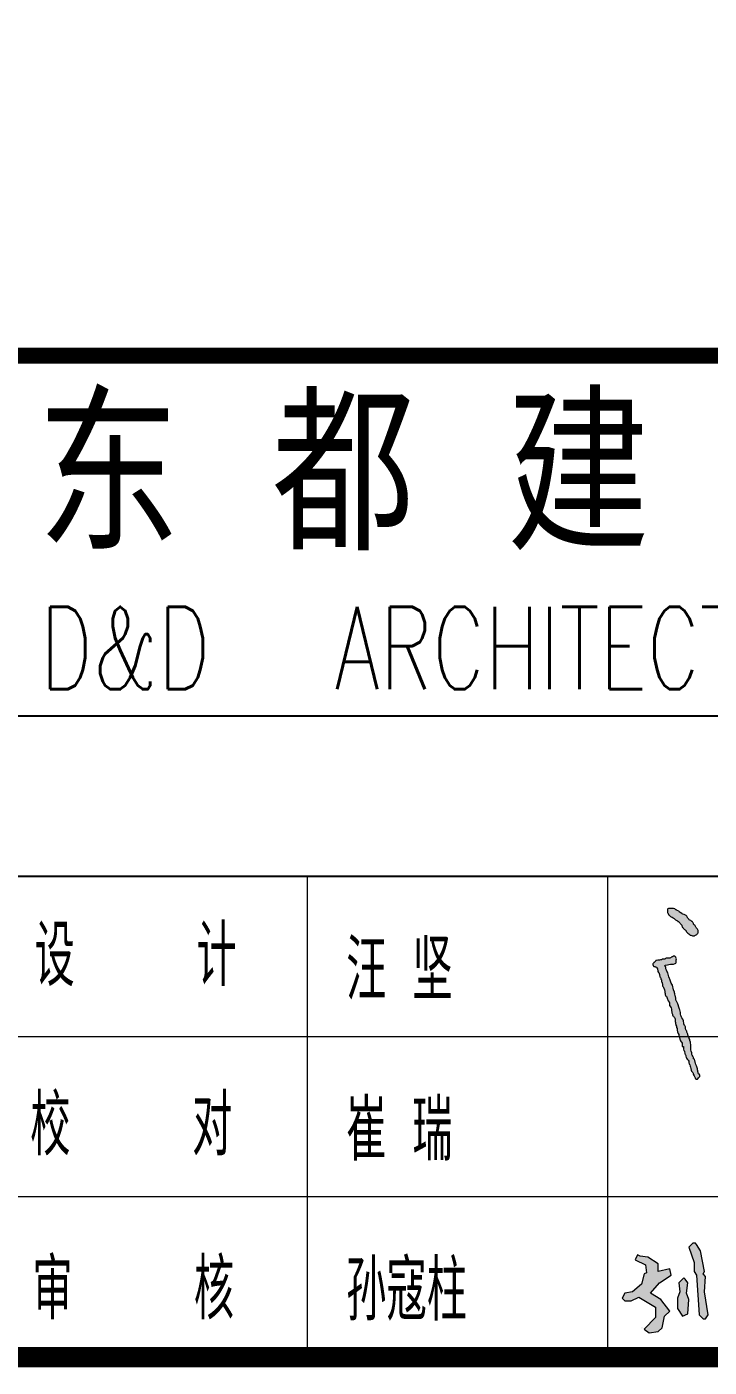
# Model space of a CAD drawing. Header units: millimetres. Extents: x 1442233 to 1526333, y -21810 to 275190.
# Drawn here: x 1509933 to 1513338, y 38540 to 45233 of the extents above; entities that cross this region are included whole.
import ezdxf

# ---------------------------------------------------------------- set-up
doc = ezdxf.new("R2010")
doc.units = ezdxf.units.MM
doc.header["$LTSCALE"] = 1500
doc.layers.add('1', color=7, linetype='Continuous')
doc.layers.add('PUB_TITLE', color=4, linetype='Continuous')
doc.layers.add('PUB_TEXT', color=7, linetype='Continuous', lineweight=15)
doc.styles.add('_TCH_DIM', font='SIMPLEX', dxfattribs={"bigfont": 'GBCBIG'})
doc.styles.get("Standard").update_dxf_attribs({"font": 'TSSDENG', "width": 0.75, "bigfont": 'TSSDCHN'})

# ---------------------------------------------------------------- blocks, each defined once
blk = doc.blocks.new('1234')
at = {"layer": 'PUB_TEXT'}
for points in [[(1896268.6, 782548.9), (1896266.3, 782550.4), (1896263.3, 782552.6), (1896260.4, 782556.4), (1896259.6, 782558.6), (1896258.1, 782561.6), (1896257.4, 782563.8), (1896255.1, 782567.6), (1896253.6, 782568.3), (1896251.4, 782569.8), (1896246.2, 782573.5), (1896241.7, 782575.8), (1896238.7, 782578), (1896236.4, 782581), (1896235.7, 782581.7), (1896232.7, 782585.5), (1896231.2, 782588.5), (1896229, 782590.7), (1896228.2, 782592.9), (1896227.5, 782595.2), (1896223, 782598.9), (1896220, 782600.4), (1896217, 782601.9), (1896214, 782603.4), (1896207.3, 782605.6), (1896204.3, 782607.1), (1896202.1, 782608.6), (1896197.6, 782611.6), (1896196.1, 782612.3), (1896193.9, 782614.6), (1896188.6, 782617.6), (1896186.4, 782619.8), (1896178.9, 782623.5), (1896176.7, 782625), (1896174.4, 782626.5), (1896172.2, 782628), (1896167.7, 782631.8), (1896161, 782634), (1896158, 782634.7), (1896155.8, 782634.7), (1896150.5, 782634.7), (1896147.5, 782634.7), (1896143.8, 782634.7), (1896141.6, 782634.7), (1896138.6, 782634.7), (1896135.6, 782633.3), (1896132.6, 782631.8), (1896131.1, 782630.3), (1896131.1, 782628.8), (1896131.1, 782627.3), (1896131.1, 782623.5), (1896131.1, 782619.1), (1896131.1, 782614.6), (1896131.9, 782610.1), (1896133.3, 782608.6), (1896134.1, 782607.1), (1896134.8, 782605.6), (1896136.3, 782602.6), (1896138.6, 782600.4), (1896140.8, 782598.2), (1896144.6, 782595.2), (1896145.3, 782593.7), (1896149, 782592.9), (1896154.3, 782589.9), (1896158.7, 782587), (1896161, 782585.5), (1896164, 782583.2), (1896167, 782581), (1896170.7, 782577.3), (1896176.7, 782573.5), (1896179.7, 782572), (1896182.7, 782569.8), (1896185.6, 782569.8), (1896190.1, 782564.6), (1896191.6, 782561.6), (1896193.1, 782559.3), (1896195.4, 782557.8), (1896196.8, 782556.4), (1896198.3, 782554.9), (1896200.6, 782551.9), (1896201.3, 782550.4), (1896202.8, 782548.1), (1896203.6, 782544.4), (1896204.3, 782541.4), (1896206.6, 782538.4), (1896208.1, 782535.4), (1896211.8, 782532.5), (1896215.5, 782529.5), (1896218.5, 782527.2), (1896223, 782522), (1896224.5, 782519), (1896227.5, 782516), (1896229, 782513.8), (1896232.7, 782510.8), (1896236.4, 782507.8), (1896238.7, 782506.3), (1896240.2, 782504.1), (1896243.9, 782500.4), (1896246.2, 782500.4), (1896251.4, 782499.6), (1896255.1, 782498.1), (1896258.1, 782498.1), (1896261.8, 782498.1), (1896264.8, 782498.1), (1896267.1, 782499.6), (1896270.1, 782501.1), (1896276.8, 782504.1), (1896279, 782506.3), (1896279.8, 782508.6), (1896282, 782510.8), (1896282.8, 782513), (1896283.5, 782515.3), (1896283.5, 782517.5), (1896283.5, 782519.8), (1896283.5, 782523.5), (1896281.3, 782528), (1896279.8, 782530.2), (1896277.5, 782534), (1896276, 782535.4), (1896273.8, 782539.2), (1896271.6, 782541.4), (1896270.1, 782544.4), (1896269.3, 782546.6)], [(1896182.2, 782157.8), (1896180.1, 782162), (1896179.1, 782165.2), (1896175.9, 782170.5), (1896173.8, 782173.6), (1896172.7, 782178.9), (1896171.7, 782187.3), (1896170.6, 782190.5), (1896170.6, 782193.7), (1896168.5, 782197.9), (1896167.5, 782207.4), (1896165.4, 782212.7), (1896165.4, 782215.8), (1896161.1, 782227.4), (1896155.8, 782251.1), (1896149.4, 782260.6), (1896147.3, 782265.9), (1896143.1, 782276.4), (1896142.1, 782280.7), (1896139.9, 782284.9), (1896137.8, 782292.3), (1896135.7, 782298.6), (1896131.5, 782312.3), (1896130.4, 782316.5), (1896127.3, 782320.7), (1896125.2, 782326), (1896122, 782333.4), (1896122, 782339.7), (1896119.9, 782343.9), (1896117.8, 782349.2), (1896119.9, 782351.3), (1896130.2, 782352.6), (1896137.5, 782354.3), (1896146.3, 782355.5), (1896153.7, 782355.5), (1896161.1, 782355.5), (1896169.3, 782359.3), (1896172.7, 782360.8), (1896173.7, 782364), (1896173.7, 782368.2), (1896173.7, 782373.5), (1896173.7, 782377.7), (1896174.8, 782383), (1896172.9, 782388.8), (1896171.7, 782389.9), (1896170.2, 782391.8), (1896169.8, 782392.9), (1896169.1, 782394.3), (1896166.8, 782396), (1896164.1, 782396.6), (1896160.8, 782396), (1896158.2, 782396), (1896156.9, 782394.6), (1896154.2, 782393.3), (1896152.3, 782392), (1896150.9, 782390), (1896149.6, 782388.7), (1896145, 782387.4), (1896143, 782386.7), (1896136.4, 782386.1), (1896133.8, 782385.4), (1896131.1, 782385.4), (1896129.1, 782385.4), (1896123.2, 782385.4), (1896120.6, 782384.1), (1896118.6, 782382.1), (1896116.6, 782380.1), (1896114.6, 782380.1), (1896108.7, 782380.1), (1896105.4, 782380.1), (1896100.1, 782378.1), (1896095.5, 782376.8), (1896090.8, 782375.5), (1896086.2, 782375.5), (1896082.3, 782375.5), (1896075.6, 782374.2), (1896073, 782373.5), (1896071, 782370.2), (1896069, 782368.2), (1896067.1, 782366.9), (1896064.4, 782364.9), (1896062.4, 782363.6), (1896060.5, 782361.6), (1896059.8, 782359.7), (1896057.2, 782357), (1896057.2, 782355.7), (1896057.8, 782353.1), (1896058.5, 782351.1), (1896059.1, 782349.1), (1896061.1, 782346.5), (1896063.1, 782344.5), (1896066.4, 782344.5), (1896069.7, 782344.5), (1896072.3, 782341.8), (1896074.3, 782341.2), (1896076.3, 782340.5), (1896077.6, 782337.2), (1896080.3, 782332.6), (1896080.9, 782328.6), (1896081.6, 782325.3), (1896082.3, 782321.4), (1896082.3, 782318.7), (1896084.9, 782314.8), (1896087.5, 782312.8), (1896088.9, 782311.5), (1896089.5, 782308.2), (1896090.9, 782305.9), (1896090.9, 782302.6), (1896091.5, 782301.3), (1896092.2, 782298), (1896092.2, 782296), (1896092.9, 782293.4), (1896094.8, 782290.8), (1896096.2, 782288.8), (1896096.8, 782285.5), (1896097.5, 782284.2), (1896097.5, 782281.5), (1896099.5, 782280.2), (1896100.1, 782277.6), (1896100.1, 782274.9), (1896100.1, 782271.6), (1896101.4, 782267.7), (1896103.4, 782265), (1896104.7, 782263.7), (1896104.7, 782261.1), (1896105.4, 782258.4), (1896106.1, 782255.8), (1896106.1, 782253.1), (1896106.1, 782251.8), (1896106.1, 782249.8), (1896106.1, 782247.9), (1896108, 782244.6), (1896111.2, 782240.6), (1896112, 782236.6), (1896112, 782235.3), (1896112.7, 782233.3), (1896113.3, 782232), (1896115.3, 782229.4), (1896115.3, 782228.1), (1896116, 782226.1), (1896116.6, 782223.4), (1896117.3, 782220.8), (1896117.3, 782218.2), (1896118, 782215.5), (1896118, 782214.2), (1896118, 782212.9), (1896118.6, 782211.6), (1896118.6, 782209.6), (1896118.6, 782208.3), (1896118.6, 782206.3), (1896118.6, 782203.6), (1896120.6, 782199.7), (1896121.9, 782197.7), (1896123.1, 782195.7), (1896127.4, 782193.6), (1896127.4, 782191.4), (1896128.4, 782188.3), (1896128.4, 782186.2), (1896130.5, 782180.9), (1896132.6, 782177.7), (1896134.7, 782173.5), (1896136.9, 782170.4), (1896137.9, 782167.2), (1896140, 782164), (1896140, 782160.9), (1896140, 782157.7), (1896140, 782154.5), (1896141.1, 782150.3), (1896142.1, 782148.2), (1896145.3, 782142.9), (1896148.5, 782137.6), (1896150.6, 782131.3), (1896150.6, 782129.2), (1896150.6, 782126), (1896150.6, 782122.9), (1896151.6, 782119.7), (1896151.6, 782116.6), (1896152.7, 782112.3), (1896153.7, 782109.2), (1896154.8, 782106), (1896155.9, 782101.8), (1896158, 782098.6), (1896161.1, 782095.5), (1896162.2, 782093.3), (1896165.4, 782089.1), (1896166.4, 782086), (1896168.5, 782081.7), (1896168.5, 782078.6), (1896168.5, 782075.4), (1896168.5, 782068), (1896170.7, 782065.7), (1896170.7, 782064.6), (1896170.7, 782061.5), (1896170.7, 782059.4), (1896171.7, 782054.1), (1896171.7, 782050.9), (1896174.9, 782046.7), (1896176, 782044.6), (1896176, 782040.4), (1896178.1, 782035.1), (1896179.1, 782027.7), (1896179.1, 782025.6), (1896180.2, 782018.2), (1896182.3, 782013), (1896184.4, 782009.8), (1896186.5, 782004.5), (1896186.5, 782000.3), (1896187.6, 781997.1), (1896188.6, 781994), (1896190.7, 781988.7), (1896191.8, 781985.5), (1896192.9, 781981.3), (1896193.9, 781978.1), (1896196, 781973.9), (1896199.2, 781968.7), (1896200.2, 781966.5), (1896203.4, 781961.3), (1896203.4, 781958.1), (1896204.5, 781952.8), (1896204.5, 781949.7), (1896204.5, 781945.4), (1896209.7, 781945.4), (1896209.7, 781940.2), (1896209.7, 781934.9), (1896209.7, 781931.7), (1896211.9, 781925.4), (1896215, 781921.2), (1896216.1, 781918), (1896217.1, 781911.7), (1896217.1, 781908.5), (1896219.2, 781906.4), (1896221.4, 781900.1), (1896222.4, 781896.9), (1896224.5, 781890.6), (1896225.6, 781886.4), (1896228.7, 781881.1), (1896232, 781877.6), (1896234.1, 781876.6), (1896236.2, 781872.3), (1896236.2, 781869.2), (1896236.2, 781863.9), (1896238.3, 781859.7), (1896240.4, 781854.4), (1896242.5, 781853.4), (1896243.6, 781847), (1896244.6, 781841.8), (1896246.8, 781834.4), (1896248.9, 781825.9), (1896251, 781821.7), (1896256.3, 781814.3), (1896258.4, 781811.2), (1896259.4, 781805.9), (1896263.6, 781798.5), (1896267.9, 781789), (1896270, 781783.7), (1896274.2, 781781.6), (1896277.4, 781781.6), (1896279.5, 781781.6), (1896281.6, 781783.7), (1896285.8, 781789), (1896292.1, 781794.3), (1896292.2, 781797.8), (1896292.1, 781800.6), (1896290, 781804.8), (1896285.8, 781808), (1896281.6, 781819.6), (1896281.6, 781823.8), (1896279.5, 781829.1), (1896279.5, 781833.3), (1896278.4, 781838.6), (1896277.4, 781842.8), (1896275.3, 781848.1), (1896273.1, 781851.2), (1896272.1, 781855.5), (1896270, 781861.8), (1896268.9, 781865), (1896267.9, 781868.1), (1896266.8, 781871.3), (1896266.8, 781874.5), (1896264.7, 781881.8), (1896260.4, 781883.3), (1896260.4, 781889.6), (1896258.3, 781893.9), (1896256.2, 781897), (1896253, 781902.3), (1896252, 781905.5), (1896252, 781909.7), (1896252, 781912.8), (1896248.8, 781922.3), (1896247.7, 781928.7), (1896247.7, 781932.9), (1896247.7, 781938.2), (1896246.7, 781942.4), (1896247.7, 781945.5), (1896246.7, 781953.8), (1896245.3, 781962.6), (1896244.6, 781966.6), (1896241.6, 781974.8), (1896241.4, 781980.4), (1896239.3, 781985.6), (1896238.2, 781989.8), (1896236.1, 781994.1), (1896234, 781998.3), (1896231.9, 782003.6), (1896231.9, 782007), (1896226.6, 782016.5), (1896226.6, 782020.7), (1896224.5, 782024.9), (1896222.4, 782028.1), (1896220.3, 782036.5), (1896220.3, 782042.8), (1896218.1, 782047), (1896216, 782050.2), (1896212.9, 782058.6), (1896211.8, 782062.9), (1896209.7, 782069.2), (1896209.7, 782073.4), (1896208.6, 782077.6), (1896206.5, 782081.9), (1896202.3, 782088.2), (1896200.2, 782091.4), (1896198.1, 782095.6), (1896197.3, 782100.3), (1896194.9, 782106.1), (1896194.9, 782114.6), (1896192.8, 782127.2), (1896190.7, 782131.4), (1896188.6, 782135.7), (1896187.5, 782140.9), (1896183.3, 782152.5)], [(1896276.1, 780956.3), (1896269.7, 780962.7), (1896256.9, 780962.7), (1896237.7, 780943.5), (1896263.3, 780866.7), (1896263.3, 780821.9), (1896276.1, 780802.7), (1896288.9, 780604.3), (1896308.1, 780585.1), (1896320.9, 780585.1), (1896333.7, 780604.3), (1896314.5, 780719.5), (1896320.9, 780796.3), (1896308.1, 780809.1), (1896314.5, 780821.9), (1896295.3, 780924.3)], [(1896218.5, 780783.5), (1896212.1, 780789.9), (1896186.5, 780764.3), (1896192.9, 780719.5), (1896180.1, 780687.5), (1896180.1, 780636.3), (1896205.7, 780597.9), (1896231.3, 780610.7), (1896237.7, 780681.1), (1896224.9, 780713.1), (1896231.3, 780764.3)]]:
    blk.add_hatch(color=256, dxfattribs=at).paths.add_polyline_path(points)
h = blk.add_hatch(color=256, dxfattribs=at)
h.paths.add_polyline_path([(1896007.3, 780540.3), (1896000.9, 780546.7), (1896000.9, 780533.9)], flags=16)
h.paths.add_polyline_path([(1895994.5, 780898.7), (1895981.7, 780905.1), (1895968.9, 780879.5), (1896020.1, 780853.9), (1896026.5, 780815.5), (1896013.7, 780809.1), (1896000.9, 780757.9), (1895956.1, 780719.5), (1895917.7, 780713.1), (1895904.9, 780687.5), (1895917.7, 780674.7), (1895949.7, 780674.7), (1895988.1, 780693.9), (1896071.3, 780642.7), (1896071.3, 780591.5), (1896013.7, 780533.9), (1896039.3, 780514.7), (1896084.1, 780521.1), (1896103.3, 780540.3), (1896116.1, 780597.9), (1896141.7, 780623.5), (1896096.9, 780681.1), (1896045.7, 780713.1), (1896090.5, 780764.3), (1896148.1, 780802.7), (1896141.7, 780834.7), (1896084.1, 780821.9), (1896084.1, 780860.3), (1896032.9, 780892.3)])
for p, q in [((1908333.7, 783593.6), (1887333.7, 783593.6)), ((1908333.7, 782793.6), (1887333.7, 782793.6))]:
    blk.add_line(p, q)
at = {"const_width": 80}
blk.add_lwpolyline([(1887333.7, 780393.6), (1887333.7, 785393.6), (1908333.7, 785393.6)], dxfattribs=at)
at = {"layer": 'PUB_TEXT'}
for p, q in [((1894333.7, 780393.6), (1894333.7, 782793.6)), ((1895833.7, 780393.6), (1895833.7, 782793.6)), ((1897833.7, 781993.6), (1887333.7, 781993.6)), ((1897833.7, 781193.6), (1887333.7, 781193.6))]:
    blk.add_line(p, q, dxfattribs=at)
for points in [[(1896131.1, 782623.5), (1896131.1, 782619.1), (1896131.1, 782614.6), (1896131.9, 782610.1), (1896133.3, 782608.6), (1896134.1, 782607.1), (1896134.8, 782605.6), (1896136.3, 782602.6), (1896138.6, 782600.4), (1896140.8, 782598.2), (1896144.6, 782595.2), (1896145.3, 782593.7), (1896149, 782592.9), (1896154.3, 782589.9), (1896158.7, 782587), (1896161, 782585.5), (1896164, 782583.2), (1896167, 782581), (1896170.7, 782577.3), (1896176.7, 782573.5), (1896179.7, 782572), (1896182.7, 782569.8), (1896185.6, 782569.8), (1896190.1, 782564.6), (1896191.6, 782561.6), (1896193.1, 782559.3), (1896195.4, 782557.8), (1896196.8, 782556.4), (1896198.3, 782554.9), (1896200.6, 782551.9), (1896201.3, 782550.4), (1896202.8, 782548.1), (1896203.6, 782544.4), (1896204.3, 782541.4), (1896206.6, 782538.4), (1896208.1, 782535.4), (1896211.8, 782532.5), (1896215.5, 782529.5), (1896218.5, 782527.2), (1896223, 782522), (1896224.5, 782519), (1896227.5, 782516), (1896229, 782513.8), (1896232.7, 782510.8), (1896236.4, 782507.8), (1896238.7, 782506.3), (1896240.2, 782504.1), (1896243.9, 782500.4), (1896246.2, 782500.4), (1896251.4, 782499.6), (1896255.1, 782498.1), (1896258.1, 782498.1), (1896261.8, 782498.1), (1896264.8, 782498.1), (1896267.1, 782499.6), (1896270.1, 782501.1), (1896276.8, 782504.1), (1896279, 782506.3), (1896279.8, 782508.6), (1896282, 782510.8), (1896282.8, 782513), (1896283.5, 782515.3), (1896283.5, 782517.5), (1896283.5, 782519.8), (1896283.5, 782523.5), (1896281.3, 782528), (1896279.8, 782530.2), (1896277.5, 782534), (1896276, 782535.4), (1896273.8, 782539.2), (1896271.6, 782541.4), (1896270.1, 782544.4), (1896269.3, 782546.6), (1896268.6, 782548.9), (1896266.3, 782550.4), (1896263.3, 782552.6), (1896260.4, 782556.4), (1896259.6, 782558.6), (1896258.1, 782561.6), (1896257.4, 782563.8), (1896255.1, 782567.6), (1896253.6, 782568.3), (1896251.4, 782569.8), (1896246.2, 782573.5), (1896241.7, 782575.8), (1896238.7, 782578), (1896236.4, 782581), (1896235.7, 782581.7), (1896232.7, 782585.5), (1896231.2, 782588.5), (1896229, 782590.7), (1896228.2, 782592.9), (1896227.5, 782595.2), (1896223, 782598.9), (1896220, 782600.4), (1896217, 782601.9), (1896214, 782603.4), (1896207.3, 782605.6), (1896204.3, 782607.1), (1896202.1, 782608.6), (1896197.6, 782611.6), (1896196.1, 782612.3), (1896193.9, 782614.6), (1896188.6, 782617.6), (1896186.4, 782619.8), (1896178.9, 782623.5), (1896176.7, 782625), (1896174.4, 782626.5), (1896172.2, 782628), (1896167.7, 782631.8), (1896161, 782634), (1896158, 782634.7), (1896155.8, 782634.7), (1896150.5, 782634.7), (1896147.5, 782634.7), (1896143.8, 782634.7), (1896141.6, 782634.7), (1896138.6, 782634.7), (1896135.6, 782633.3), (1896132.6, 782631.8), (1896131.1, 782630.3), (1896131.1, 782628.8), (1896131.1, 782627.3)], [(1896166.8, 782396), (1896164.1, 782396.6), (1896160.8, 782396), (1896158.2, 782396), (1896156.9, 782394.6), (1896154.2, 782393.3), (1896152.3, 782392), (1896150.9, 782390), (1896149.6, 782388.7), (1896145, 782387.4), (1896143, 782386.7), (1896136.4, 782386.1), (1896133.8, 782385.4), (1896131.1, 782385.4), (1896129.1, 782385.4), (1896123.2, 782385.4), (1896120.6, 782384.1), (1896118.6, 782382.1), (1896116.6, 782380.1), (1896114.6, 782380.1), (1896108.7, 782380.1), (1896105.4, 782380.1), (1896100.1, 782378.1), (1896095.5, 782376.8), (1896090.8, 782375.5), (1896086.2, 782375.5), (1896082.3, 782375.5), (1896075.6, 782374.2), (1896073, 782373.5), (1896071, 782370.2), (1896069, 782368.2), (1896067.1, 782366.9), (1896064.4, 782364.9), (1896062.4, 782363.6), (1896060.5, 782361.6), (1896059.8, 782359.7), (1896057.2, 782357), (1896057.2, 782355.7), (1896057.8, 782353.1), (1896058.5, 782351.1), (1896059.1, 782349.1), (1896061.1, 782346.5), (1896063.1, 782344.5), (1896066.4, 782344.5), (1896069, 782344.5), (1896070.4, 782343.8), (1896072.3, 782341.8), (1896074.3, 782341.2), (1896076.3, 782340.5), (1896077.6, 782337.2), (1896080.3, 782332.6), (1896080.9, 782328.6), (1896081.6, 782325.3), (1896082.3, 782321.4), (1896082.3, 782318.7), (1896084.9, 782314.8), (1896087.5, 782312.8), (1896088.9, 782311.5), (1896089.5, 782308.2), (1896090.9, 782305.9), (1896090.9, 782302.6), (1896091.5, 782301.3), (1896092.2, 782298), (1896092.2, 782296), (1896092.9, 782293.4), (1896094.8, 782290.8), (1896096.2, 782288.8), (1896096.8, 782285.5), (1896097.5, 782284.2), (1896097.5, 782281.5), (1896099.5, 782280.2), (1896100.1, 782277.6), (1896100.1, 782274.9), (1896100.1, 782271.6), (1896101.4, 782267.7), (1896103.4, 782265), (1896104.7, 782263.7), (1896104.7, 782261.1), (1896105.4, 782258.4), (1896106.1, 782255.8), (1896106.1, 782253.1), (1896106.1, 782251.8), (1896106.1, 782249.8), (1896106.1, 782247.9), (1896108, 782244.6), (1896110.7, 782241.3), (1896111.4, 782239.9), (1896112, 782236.6), (1896112, 782235.3), (1896112.7, 782233.3), (1896113.3, 782232), (1896115.3, 782229.4), (1896115.3, 782228.1), (1896116, 782226.1), (1896116.6, 782223.4), (1896117.3, 782220.8), (1896117.3, 782218.2), (1896118, 782215.5), (1896118, 782214.2), (1896118, 782212.9), (1896118.6, 782211.6), (1896118.6, 782209.6), (1896118.6, 782208.3), (1896118.6, 782206.3), (1896118.6, 782203.6), (1896120.6, 782199.7), (1896121.9, 782197.7), (1896123.1, 782195.7), (1896127.4, 782193.6), (1896127.4, 782191.4), (1896128.4, 782188.3), (1896128.4, 782186.2), (1896130.5, 782180.9), (1896132.6, 782177.7), (1896134.7, 782173.5), (1896136.9, 782170.4), (1896137.9, 782167.2), (1896140, 782164), (1896140, 782160.9), (1896140, 782157.7), (1896140, 782154.5), (1896141.1, 782150.3), (1896142.1, 782148.2), (1896145.3, 782142.9), (1896148.5, 782137.6), (1896150.6, 782131.3), (1896150.6, 782129.2), (1896150.6, 782126), (1896150.6, 782122.9), (1896151.6, 782119.7), (1896151.6, 782116.6), (1896152.7, 782112.3), (1896153.7, 782109.2), (1896154.8, 782106), (1896155.9, 782101.8), (1896158, 782098.6), (1896161.1, 782095.5), (1896162.2, 782093.3), (1896165.4, 782089.1), (1896166.4, 782086), (1896168.5, 782081.7), (1896168.5, 782078.6), (1896168.5, 782075.4), (1896168.5, 782068), (1896170.7, 782065.7), (1896170.7, 782064.6), (1896170.7, 782061.5), (1896170.7, 782059.4), (1896171.7, 782054.1), (1896171.7, 782050.9), (1896174.9, 782046.7), (1896176, 782044.6), (1896176, 782040.4), (1896178.1, 782035.1), (1896179.1, 782027.7), (1896179.1, 782025.6), (1896180.2, 782018.2), (1896182.3, 782013), (1896184.4, 782009.8), (1896186.5, 782004.5), (1896186.5, 782000.3), (1896187.6, 781997.1), (1896188.6, 781994), (1896190.7, 781988.7), (1896191.8, 781985.5), (1896192.9, 781981.3), (1896193.9, 781978.1), (1896196, 781973.9), (1896199.2, 781968.7), (1896200.2, 781966.5), (1896203.4, 781961.3), (1896203.4, 781958.1), (1896204.5, 781952.8), (1896204.5, 781949.7), (1896204.5, 781945.4), (1896209.7, 781945.4), (1896209.7, 781940.2), (1896209.7, 781934.9), (1896209.7, 781931.7), (1896211.9, 781925.4), (1896215, 781921.2), (1896216.1, 781918), (1896217.1, 781911.7), (1896217.1, 781908.5), (1896219.2, 781906.4), (1896221.4, 781900.1), (1896222.4, 781896.9), (1896224.5, 781890.6), (1896225.6, 781886.4), (1896228.7, 781881.1), (1896232, 781877.6), (1896234.1, 781876.6), (1896236.2, 781872.3), (1896236.2, 781869.2), (1896236.2, 781863.9), (1896238.3, 781859.7), (1896240.4, 781854.4), (1896242.5, 781853.4), (1896243.6, 781847), (1896244.6, 781841.8), (1896246.8, 781834.4), (1896248.9, 781825.9), (1896251, 781821.7), (1896256.3, 781814.3), (1896258.4, 781811.2), (1896259.4, 781805.9), (1896263.6, 781798.5), (1896267.9, 781789), (1896270, 781783.7), (1896274.2, 781781.6), (1896277.4, 781781.6), (1896279.5, 781781.6), (1896281.6, 781783.7), (1896285.8, 781789), (1896292.1, 781794.3), (1896292.2, 781797.8), (1896292.1, 781800.6), (1896290, 781804.8), (1896285.8, 781808), (1896281.6, 781819.6), (1896281.6, 781823.8), (1896279.5, 781829.1), (1896279.5, 781833.3), (1896278.4, 781838.6), (1896277.4, 781842.8), (1896275.3, 781848.1), (1896273.1, 781851.2), (1896272.1, 781855.5), (1896270, 781861.8), (1896268.9, 781865), (1896267.9, 781868.1), (1896266.8, 781871.3), (1896266.8, 781874.5), (1896264.7, 781881.8), (1896260.4, 781883.3), (1896260.4, 781889.6), (1896258.3, 781893.9), (1896256.2, 781897), (1896253, 781902.3), (1896252, 781905.5), (1896252, 781909.7), (1896252, 781912.8), (1896248.8, 781922.3), (1896247.7, 781928.7), (1896247.7, 781932.9), (1896247.7, 781938.2), (1896246.7, 781942.4), (1896247.7, 781945.5), (1896246.7, 781953.8), (1896245.3, 781962.6), (1896244.6, 781966.6), (1896241.6, 781974.8), (1896241.4, 781980.4), (1896239.3, 781985.6), (1896238.2, 781989.8), (1896236.1, 781994.1), (1896234, 781998.3), (1896231.9, 782003.6), (1896231.9, 782007), (1896226.6, 782016.5), (1896226.6, 782020.7), (1896224.5, 782024.9), (1896222.4, 782028.1), (1896220.3, 782036.5), (1896220.3, 782042.8), (1896218.1, 782047), (1896216, 782050.2), (1896212.9, 782058.6), (1896211.8, 782062.9), (1896209.7, 782069.2), (1896209.7, 782073.4), (1896208.6, 782077.6), (1896206.5, 782081.9), (1896202.3, 782088.2), (1896200.2, 782091.4), (1896198.1, 782095.6), (1896197.3, 782100.3), (1896194.9, 782106.1), (1896194.9, 782114.6), (1896192.8, 782127.2), (1896190.7, 782131.4), (1896188.6, 782135.7), (1896187.5, 782140.9), (1896183.3, 782152.5), (1896182.2, 782157.8), (1896180.1, 782162), (1896179.1, 782165.2), (1896175.9, 782170.5), (1896173.8, 782173.6), (1896172.7, 782178.9), (1896171.7, 782187.3), (1896170.6, 782190.5), (1896170.6, 782193.7), (1896168.5, 782197.9), (1896167.5, 782207.4), (1896165.4, 782212.7), (1896165.4, 782215.8), (1896161.1, 782227.4), (1896155.8, 782251.1), (1896149.4, 782260.6), (1896147.3, 782265.9), (1896143.1, 782276.4), (1896142.1, 782280.7), (1896139.9, 782284.9), (1896137.8, 782292.3), (1896135.7, 782298.6), (1896131.5, 782312.3), (1896130.4, 782316.5), (1896127.3, 782320.7), (1896125.2, 782326), (1896122, 782333.4), (1896122, 782339.7), (1896119.9, 782343.9), (1896117.8, 782349.2), (1896119.9, 782351.3), (1896130.2, 782352.6), (1896137.5, 782354.3), (1896146.3, 782355.5), (1896153.7, 782355.5), (1896161.1, 782355.5), (1896169.3, 782359.3), (1896172.7, 782360.8), (1896173.7, 782364), (1896173.7, 782368.2), (1896173.7, 782373.5), (1896173.7, 782377.7), (1896174.8, 782383), (1896172.7, 782389.3), (1896173.1, 782388.5), (1896171.7, 782389.9), (1896170.2, 782391.8), (1896169.8, 782392.9), (1896169.1, 782394.3)]]:
    blk.add_lwpolyline(points, close=True, dxfattribs=at)
at = {"layer": 'PUB_TEXT', "elevation": 80839020.8}
for points in [[(1896276.1, 780956.3), (1896269.7, 780962.7), (1896256.9, 780962.7), (1896237.7, 780943.5), (1896263.3, 780866.7), (1896263.3, 780821.9), (1896276.1, 780802.7), (1896288.9, 780604.3), (1896308.1, 780585.1), (1896320.9, 780585.1), (1896333.7, 780604.3), (1896314.5, 780719.5), (1896320.9, 780796.3), (1896308.1, 780809.1), (1896314.5, 780821.9), (1896295.3, 780924.3), (1896276.1, 780956.3)], [(1895994.5, 780898.7), (1895981.7, 780905.1), (1895968.9, 780879.5), (1896020.1, 780853.9), (1896026.5, 780815.5), (1896013.7, 780809.1), (1896000.9, 780757.9), (1895956.1, 780719.5), (1895917.7, 780713.1), (1895904.9, 780687.5), (1895917.7, 780674.7), (1895949.7, 780674.7), (1895988.1, 780693.9), (1896071.3, 780642.7), (1896071.3, 780591.5), (1896013.7, 780533.9), (1896039.3, 780514.7), (1896084.1, 780521.1), (1896103.3, 780540.3), (1896116.1, 780597.9), (1896141.7, 780623.5), (1896096.9, 780681.1), (1896045.7, 780713.1), (1896090.5, 780764.3), (1896148.1, 780802.7), (1896141.7, 780834.7), (1896084.1, 780821.9), (1896084.1, 780860.3), (1896032.9, 780892.3), (1895994.5, 780898.7)], [(1896218.5, 780783.5), (1896212.1, 780789.9), (1896186.5, 780764.3), (1896192.9, 780719.5), (1896180.1, 780687.5), (1896180.1, 780636.3), (1896205.7, 780597.9), (1896231.3, 780610.7), (1896237.7, 780681.1), (1896224.9, 780713.1), (1896231.3, 780764.3), (1896218.5, 780783.5)]]:
    blk.add_lwpolyline(points, dxfattribs=at)
at = {"layer": 'PUB_TITLE', "const_width": 100}
blk.add_lwpolyline([(1827733.7, 780393.6), (1908333.7, 780393.6), (1908333.7, 837793.6), (1827733.7, 837793.6)], close=True, dxfattribs=at)
at = {"layer": 'PUB_TEXT'}
for s, p in [('东', (1892985.6, 784422.7)), ('都', (1894157.5, 784422.7)), ('建', (1895329.4, 784422.7))]:
    blk.add_text(s, height=750, dxfattribs=at).set_placement(p)
at = {"layer": 'PUB_TEXT', "style": '_TCH_DIM', "width": 0.705882}
for s, p in [('D&D', (1893001.3, 783728.3)), ('ARCHITECTURAL', (1894470.1, 783728.3))]:
    blk.add_text(s, height=412.25, dxfattribs=at).set_placement(p)
at = {"layer": 'PUB_TEXT', "width": 0.7}
for s, height, p in [('设', 302.3, (1892972.1, 782247)), ('计', 302.3, (1893779.8, 782247)), ('汪 坚', 302.27, (1894527.5, 782175.7)), ('校', 302.3, (1892950.8, 781400.7)), ('对', 302.3, (1893758.5, 781400.7)), ('崔 瑞', 302.27, (1894527.5, 781375.7)), ('审', 302.3, (1892961.9, 780582.1)), ('核', 302.3, (1893767.4, 780582.1)), ('孙寇柱', 302.27, (1894527.5, 780575.7))]:
    blk.add_text(s, height=height, dxfattribs=at).set_placement(p)

msp = doc.modelspace()

# ---------------------------------------------------------------- block references
at = {"layer": '1'}
msp.add_blockref('1234', (-383000.8, -741803.9), dxfattribs=at)

doc.saveas('drawing.dxf')
